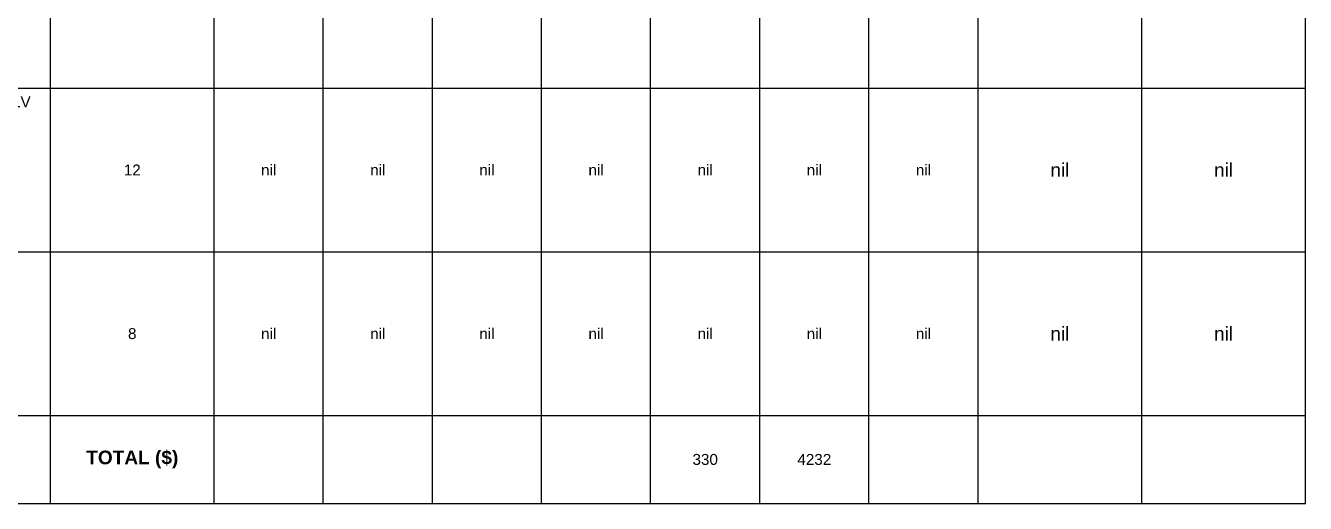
# Paper-space layout 'Duct B1 (2)' of a CAD drawing. Header units: metres, sheet in millimetres. Extents: x -9 to 824, y -9 to 577.
# Drawn here: x 385.4 to 620, y 187.1 to 274.6 of the extents above; entities that cross this region are included whole.
import ezdxf

# ---------------------------------------------------------------- set-up
doc = ezdxf.new("R2010")
doc.units = ezdxf.units.M
doc.layers.get('0').update_dxf_attribs({"color": 6})
doc.layers.add('Notes', color=7, linetype='Continuous')
doc.styles.get("Standard").update_dxf_attribs({"font": 'arial.ttf'})

# ---------------------------------------------------------------- blocks, each defined once
blk = doc.blocks.new('*T600')
at = {"layer": 'Notes', "color": 0, "linetype": 'ByBlock', "lineweight": -2, "ltscale": 0.5, "transparency": 16777216}
for p, q in [((0, 372.91), (290, 372.91)), ((0, 0), (0, 372.91)), ((290, 0), (290, 372.91)), ((0, 354.82), (290, 354.82)), ((20, 0), (20, 354.82)), ((60, 0), (60, 354.82)), ((90, 0), (90, 354.82)), ((230, 0), (230, 354.82)), ((260, 0), (260, 354.82)), ((0, 329.91), (290, 329.91)), ((110, 0), (110, 329.91)), ((130, 0), (130, 329.91)), ((150, 0), (150, 329.91)), ((170, 0), (170, 329.91)), ((190, 0), (190, 329.91)), ((210, 0), (210, 329.91)), ((0, 316.09), (290, 316.09)), ((0, 286.09), (290, 286.09)), ((0, 256.09), (290, 256.09)), ((0, 226.09), (290, 226.09)), ((0, 196.09), (290, 196.09)), ((0, 166.09), (290, 166.09)), ((0, 136.09), (290, 136.09)), ((0, 106.09), (290, 106.09)), ((0, 76.09), (290, 76.09)), ((0, 46.09), (290, 46.09)), ((0, 16.09), (290, 16.09)), ((0, 0), (290, 0))]:
    blk.add_line(p, q, dxfattribs=at)
at = {"layer": 'Notes', "color": 0, "ltscale": 0.5, "transparency": 16777216}
for s, insert, char_height, width, attachment_point in [('{\\H2.25x;DUCT & CABLE SCHEDULE\\H0.24692x;                                                                                                                           \\H2.25x;                                                                     }', (145, 363.87), 4, 287, 5), ('{\\fArial|b1|i0|c0|p34;Other Duct Reimbursement            (m) x ($) }', (245, 342.36), 2, 27, 5), ('{\\fArial|b1|i0|c0|p34;Existing Duct Usage       (m) x ($)}', (275, 342.36), 2, 27, 5), ('{\\fArial|b1|i0|c0|p34;Route}', (10, 342.36), 2, 17, 5), ('{\\fArial|b1|i0|c0|p34;Configuration}', (40, 342.36), 2, 37, 5), ('{\\fArial|b1|i0|c0|p34;Route Length     (m)}', (75, 342.36), 2, 27, 5), ('{\\fArial|b1|i0|c0|p34;Capital Contributions - HV Cable construction in Urban Subdivisions (m)}', (160, 342.36), 2, 137, 5), ('{\\fArial|b1|i0|c0|p34;T&R}', (100, 323), 2.5, 17, 5), ('{\\fArial|b1|i0|c0|p34;LD}', (120, 323), 2.5, 17, 5), ('{\\fArial|b1|i0|c0|p34;LC}', (140, 323), 2.5, 17, 5), ('{\\fArial|b1|i0|c0|p34;PC}', (160, 323), 2.5, 17, 5), ('{\\fArial|b1|i0|c0|p34;C}', (180, 323), 2.5, 17, 5), ('{\\fArial|b1|i0|c0|p34;D}', (200, 323), 2.5, 17, 5), ('{\\fArial|b1|i0|c0|p34;DG}', (220, 323), 2.5, 17, 5), ('Existing Ducts', (40, 314.59), 2, 37, 2), ('Installed by the same developer under ARP3363', (275, 301.09), 2.5, 27, 5), ('G3-H8', (10, 301.09), 4, 17, 5), ('63', (75, 301.09), 2, 27, 5), ('nil', (100, 301.09), 2, 17, 5), ('nil', (120, 301.09), 2, 17, 5), ('nil', (140, 301.09), 2, 17, 5), ('nil', (160, 301.09), 2, 17, 5), ('nil', (180, 301.09), 2, 17, 5), ('nil', (200, 301.09), 2, 17, 5), ('nil', (220, 301.09), 2, 17, 5), ('nil', (245, 301.09), 2.5, 27, 5), ('Existing Ducts', (40, 284.59), 2, 37, 2), ('Installed by the same developer under ARP3363', (275, 271.09), 2.5, 27, 5), ('H8-H7', (10, 271.09), 4, 17, 5), ('13', (75, 271.09), 2, 27, 5), ('nil', (100, 271.09), 2, 17, 5), ('nil', (120, 271.09), 2, 17, 5), ('nil', (140, 271.09), 2, 17, 5), ('nil', (160, 271.09), 2, 17, 5), ('nil', (180, 271.09), 2, 17, 5), ('nil', (200, 271.09), 2, 17, 5), ('nil', (220, 271.09), 2, 17, 5), ('nil', (245, 271.09), 2.5, 27, 5), ('New', (40, 254.59), 2, 37, 2), ('H7-H6', (10, 241.09), 4, 17, 5), ('8', (75, 241.09), 2, 27, 5), ('nil', (100, 241.09), 2, 17, 5), ('nil', (120, 241.09), 2, 17, 5), ('nil', (140, 241.09), 2, 17, 5), ('nil', (160, 241.09), 2, 17, 5), ('nil', (180, 241.09), 2, 17, 5), ('nil', (200, 241.09), 2, 17, 5), ('nil', (220, 241.09), 2, 17, 5), ('nil', (245, 241.09), 2, 27, 5), ('nil', (275, 241.09), 2.5, 27, 5), ('New', (40, 224.59), 2, 37, 2), ('H6-H5', (10, 211.09), 4, 17, 5), ('37', (75, 211.09), 2, 27, 5), ('nil', (100, 211.09), 2, 17, 5), ('nil', (120, 211.09), 2, 17, 5), ('nil', (140, 211.09), 2, 17, 5), ('nil', (160, 211.09), 2, 17, 5), ('nil', (180, 211.09), 2, 17, 5), ('nil', (200, 211.09), 2, 17, 5), ('nil', (220, 211.09), 2, 17, 5), ('nil', (245, 211.09), 2.5, 27, 5), ('nil', (275, 211.09), 2.5, 27, 5), ('New', (40, 194.59), 2, 37, 2), ('H5-H4', (10, 181.09), 4, 17, 5), ('9', (75, 181.09), 2, 27, 5), ('nil', (100, 181.09), 2, 17, 5), ('nil', (120, 181.09), 2, 17, 5), ('nil', (140, 181.09), 2, 17, 5), ('nil', (160, 181.09), 2, 17, 5), ('nil', (180, 181.09), 2, 17, 5), ('nil', (200, 181.09), 2, 17, 5), ('nil', (220, 181.09), 2, 17, 5), ('nil', (245, 181.09), 2.5, 27, 5), ('nil', (275, 181.09), 2.5, 27, 5), ('New', (40, 164.59), 2, 37, 2), ('H4-H3', (10, 151.09), 4, 17, 5), ('nil', (245, 151.09), 2.5, 27, 5), ('nil', (275, 151.09), 2.5, 27, 5), ('35', (75, 151.09), 2, 27, 5), ('nil', (100, 151.09), 2, 17, 5), ('nil', (120, 151.09), 2, 17, 5), ('nil', (140, 151.09), 2, 17, 5), ('nil', (160, 151.09), 2, 17, 5), ('nil', (180, 151.09), 2, 17, 5), ('nil', (200, 151.09), 2, 17, 5), ('nil', (220, 151.09), 2, 17, 5), ('New', (40, 134.59), 2, 37, 2), ('H3-H2', (10, 121.09), 4, 17, 5), ('18', (75, 121.09), 2, 27, 5), ('nil', (100, 121.09), 2, 17, 5), ('nil', (120, 121.09), 2, 17, 5), ('nil', (140, 121.09), 2, 17, 5), ('nil', (160, 121.09), 2, 17, 5), ('nil', (180, 121.09), 2, 17, 5), ('nil', (200, 121.09), 2, 17, 5), ('nil', (220, 121.09), 2, 17, 5), ('nil', (245, 121.09), 2.5, 27, 5), ('nil', (275, 121.09), 2.5, 27, 5), ('New', (40, 104.59), 2, 37, 2), ('H2-H1', (10, 91.09), 4, 17, 5), ('32', (75, 91.09), 2, 27, 5), ('nil', (100, 91.09), 2, 17, 5), ('nil', (120, 91.09), 2, 17, 5), ('nil', (140, 91.09), 2, 17, 5), ('nil', (160, 91.09), 2, 17, 5), ('nil', (180, 91.09), 2, 17, 5), ('nil', (200, 91.09), 2, 17, 5), ('nil', (220, 91.09), 2, 17, 5), ('nil', (245, 91.09), 2.5, 27, 5), ('nil', (275, 91.09), 2.5, 27, 5), ('Existing SL ducts, New LV cable', (40, 74.59), 2, 37, 2), ('H1-H0', (10, 61.09), 4, 17, 5), ('12', (75, 61.09), 2, 27, 5), ('nil', (100, 61.09), 2, 17, 5), ('nil', (120, 61.09), 2, 17, 5), ('nil', (140, 61.09), 2, 17, 5), ('nil', (160, 61.09), 2, 17, 5), ('nil', (180, 61.09), 2, 17, 5), ('nil', (200, 61.09), 2, 17, 5), ('nil', (220, 61.09), 2, 17, 5), ('nil', (245, 61.09), 2.5, 27, 5), ('nil', (275, 61.09), 2.5, 27, 5), ('H9-X', (10, 31.09), 4, 17, 5), ('8', (75, 31.09), 2, 27, 5), ('nil', (100, 31.09), 2, 17, 5), ('nil', (120, 31.09), 2, 17, 5), ('nil', (140, 31.09), 2, 17, 5), ('nil', (160, 31.09), 2, 17, 5), ('nil', (180, 31.09), 2, 17, 5), ('nil', (200, 31.09), 2, 17, 5), ('nil', (220, 31.09), 2, 17, 5), ('nil', (245, 31.09), 2.5, 27, 5), ('nil', (275, 31.09), 2.5, 27, 5), ('{\\fArial|b1|i0|c0|p34;TOTAL ($)}', (75, 8.04), 2.5, 27, 5), ('330', (180, 8.04), 2, 17, 5), ('4232', (200, 8.04), 2, 17, 5)]:
    blk.add_mtext(s, dxfattribs=dict(at, insert=insert, char_height=char_height, width=width, attachment_point=attachment_point))

psp = doc.layouts.new('Duct B1 (2)')

# ---------------------------------------------------------------- block references
psp.add_blockref('*T600', (330, 187.09))

doc.saveas('drawing.dxf')
